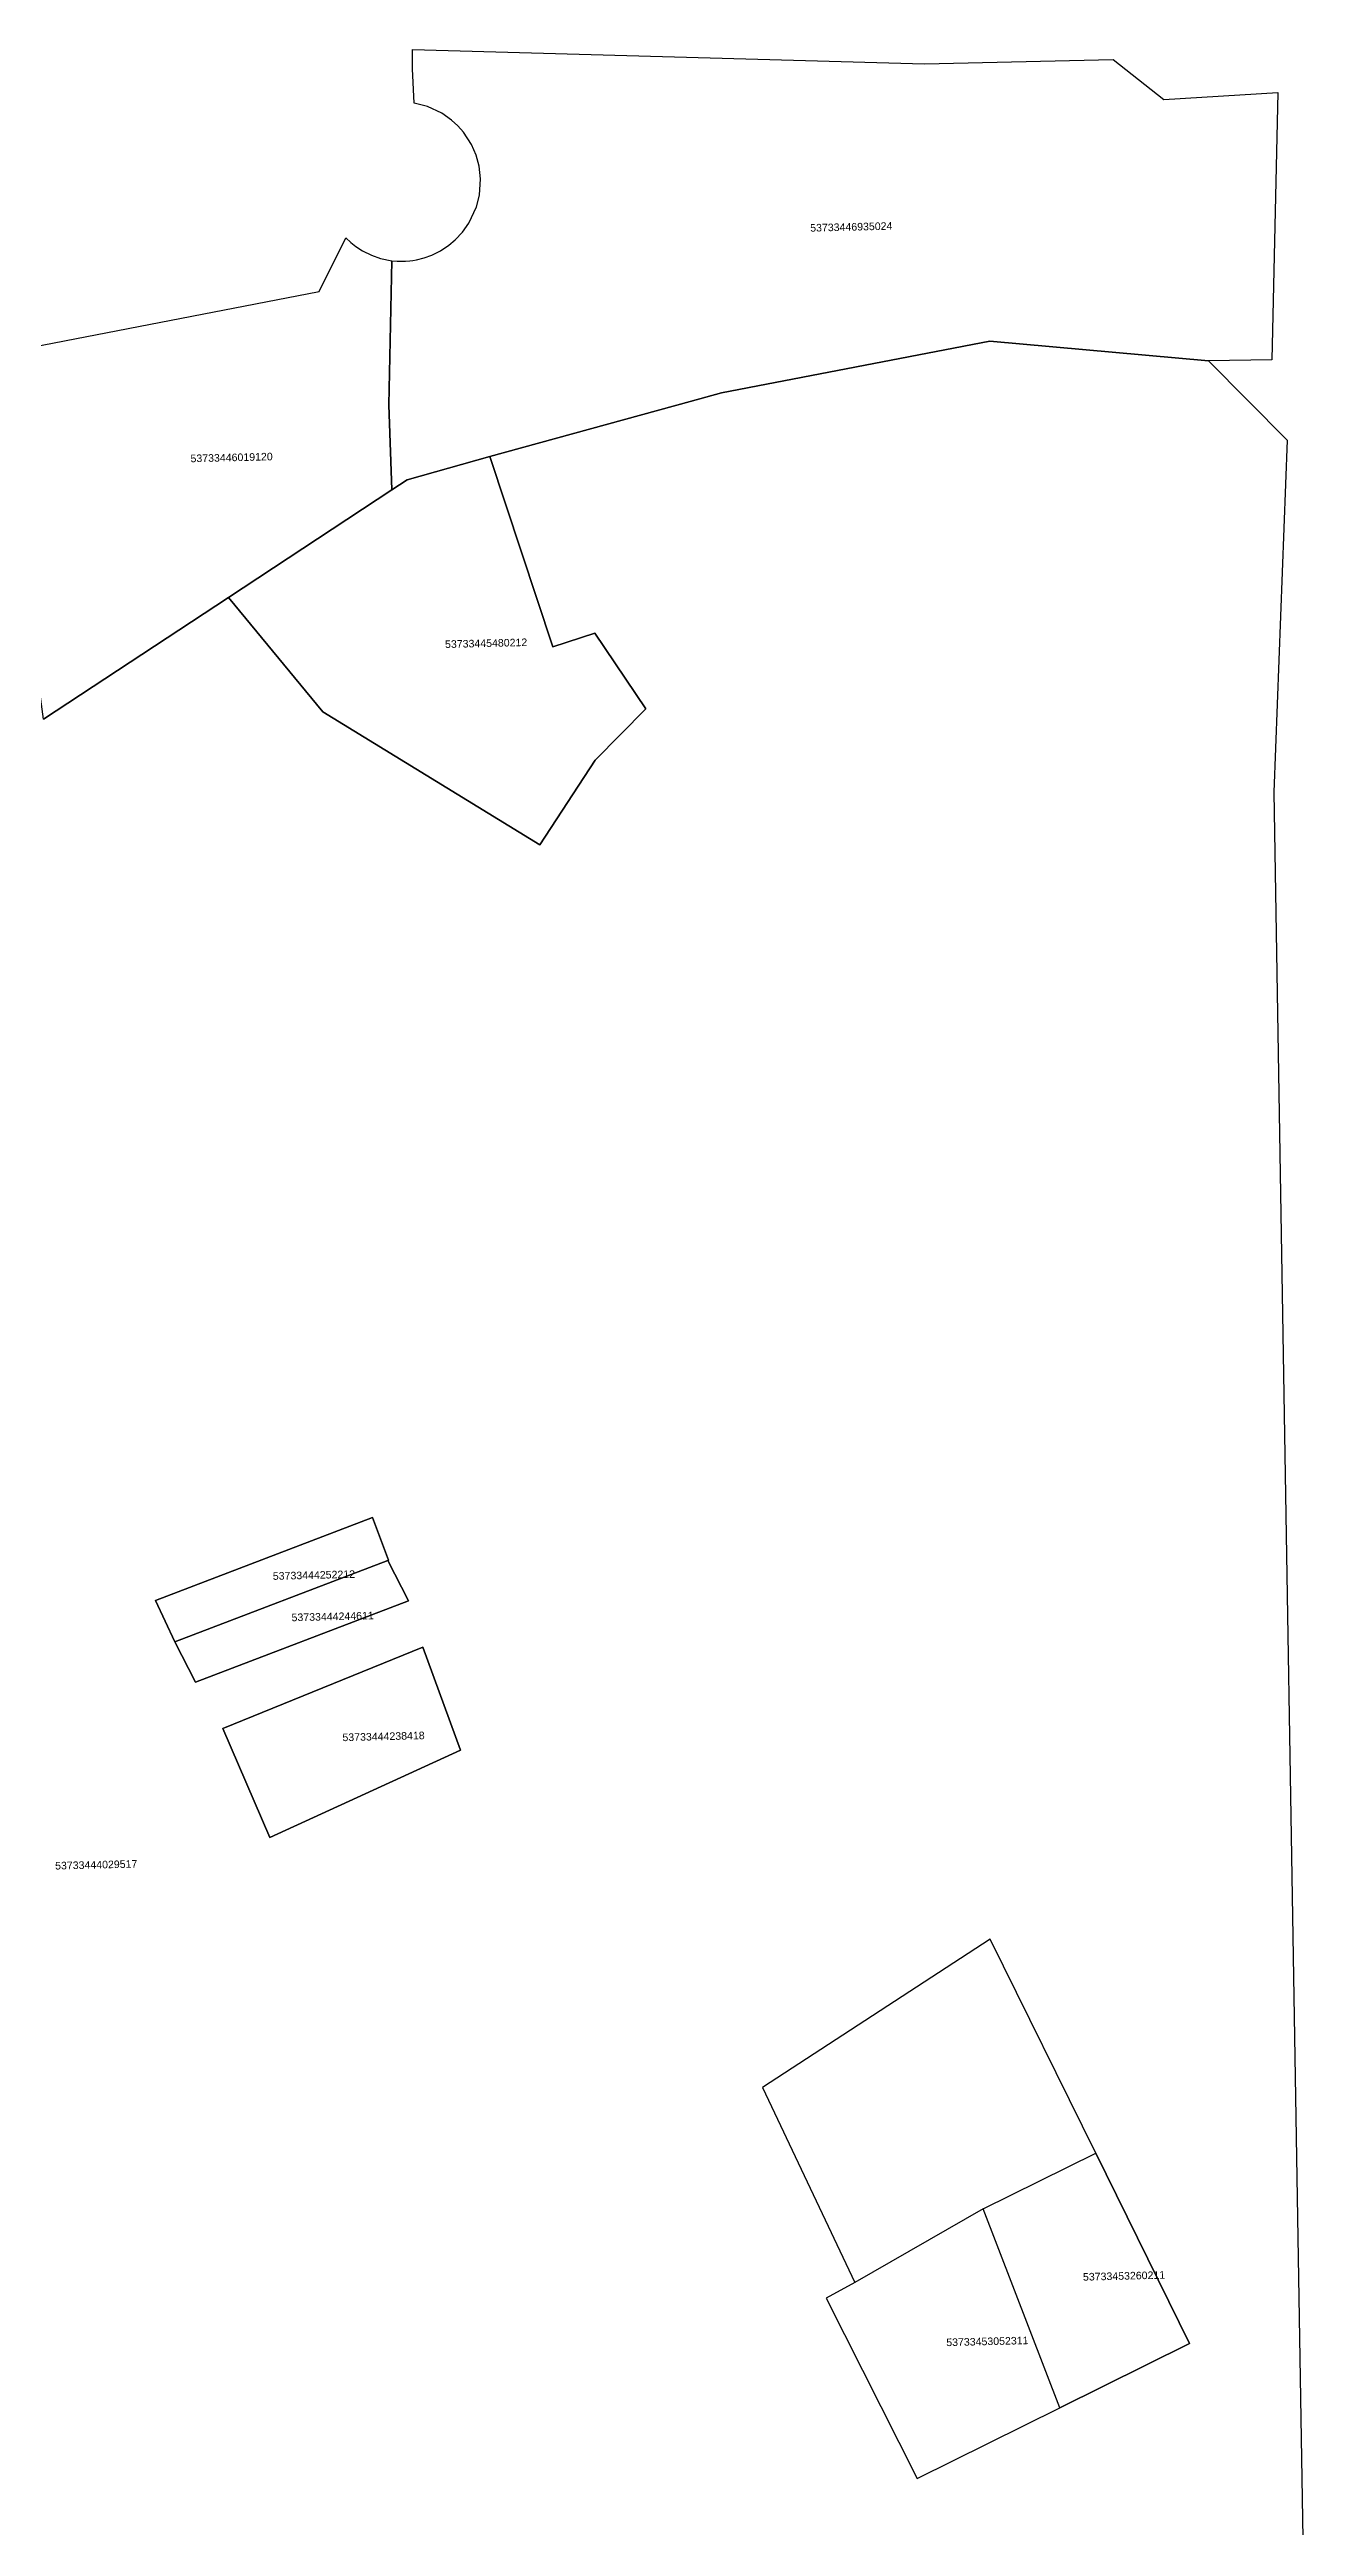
# Model space of a CAD drawing. Header units: millimetres. Extents: x -3245 to 2970, y 1153 to 3965.
# Drawn here: x -131.5 to 1.2, y 3331.5 to 3593.4 of the extents above; entities that cross this region are included whole.
import ezdxf

# ---------------------------------------------------------------- set-up
doc = ezdxf.new("R2010")
doc.units = ezdxf.units.MM
doc.layers.add('NUMEROCATASTRAL', color=7, linetype='Continuous')
doc.layers.add('POLIGONOS', color=7, linetype='Continuous')
doc.styles.get("Standard").update_dxf_attribs({"font": 'arial.ttf'})

msp = doc.modelspace()

# ---------------------------------------------------------------- linework, layer by layer
at = {"layer": 'POLIGONOS', "color": 5}
for p, q in [((-60.3916, 3557.1181), (-32.0306, 3562.6053)), ((-32.0306, 3562.6053), (-8.8838, 3560.5131)), ((-8.8838, 3560.5131), (-0.5445, 3552.1404)), ((-84.9091, 3550.4072), (-63.73, 3556.2033)), ((-63.73, 3556.2033), (-60.3916, 3557.1181)), ((-78.2638, 3530.2847), (-84.9091, 3550.4072)), ((-0.5445, 3552.1404), (-1.9487, 3514.895)), ((-132.1537, 3522.6142), (-112.5815, 3535.4934)), ((-112.5815, 3535.4934), (-102.606, 3523.3797)), ((-73.7957, 3531.6964), (-78.2638, 3530.2847)), ((-68.3961, 3523.7259), (-73.7957, 3531.6964)), ((-73.7641, 3518.2899), (-68.3961, 3523.7259)), ((-102.606, 3523.3797), (-79.6462, 3509.3401)), ((-79.6462, 3509.3401), (-73.7641, 3518.2899)), ((-1.9487, 3514.895), (1.1731, 3325.8587)), ((-97.3198, 3438.1976), (-120.2927, 3429.399)), ((-95.6492, 3433.6806), (-97.3198, 3438.1976)), ((-95.7238, 3433.6521), (-95.6492, 3433.6806)), ((-93.5432, 3429.3749), (-95.7238, 3433.6521)), ((-120.2927, 3429.399), (-118.2381, 3425.0432)), ((-116.0651, 3420.7633), (-93.5432, 3429.3749)), ((-118.2381, 3425.0432), (-116.0651, 3420.7633)), ((-92.0184, 3424.4645), (-113.1858, 3415.8636)), ((-88.0159, 3413.5769), (-92.0184, 3424.4645)), ((-113.1858, 3415.8636), (-108.2008, 3404.3352)), ((-108.2008, 3404.3352), (-88.0159, 3413.5769)), ((-31.9757, 3393.5893), (-56.0797, 3377.883)), ((-20.8144, 3370.9569), (-31.9757, 3393.5893)), ((-56.0797, 3377.883), (-46.3093, 3357.2878)), ((-10.8701, 3350.8227), (-20.8144, 3370.9569)), ((-46.3093, 3357.2878), (-49.3267, 3355.6167)), ((-49.3267, 3355.6167), (-39.6899, 3336.5631)), ((-24.6235, 3344.0161), (-10.8701, 3350.8227)), ((-39.6899, 3336.5631), (-24.6235, 3344.0161))]:
    msp.add_line(p, q, dxfattribs=at)
for points in [[(-95.6037, 3555.8468, 0), (-95.3013, 3571.1032, 0), (-94.7243, 3571.0557, 0), (-94.4592, 3571.0471, 0), (-94.149, 3571.0478, 0), (-93.8269, 3571.0606, 0), (-93.3849, 3571.0982, 0), (-93.07, 3571.1395, 0), (-92.6661, 3571.2103, 0), (-91.88, 3571.4076, 0), (-91.0495, 3571.7074, 0), (-90.1234, 3572.1665, 0), (-89.2649, 3572.7323, 0), (-88.5803, 3573.3052, 0), (-87.8168, 3574.1167, 0), (-87.1327, 3575.0779, 0), (-86.3353, 3576.7882, 0), (-86.018, 3578.0467, 0), (-85.9024, 3579.7798, 0), (-86.0582, 3581.1124, 0), (-86.3752, 3582.2694, 0), (-86.8701, 3583.4019, 0), (-87.7041, 3584.685, 0), (-88.305, 3585.3681, 0), (-88.9711, 3585.9785, 0), (-89.9903, 3586.6971, 0), (-91.5209, 3587.4165, 0), (-92.921, 3587.7784, 0), (-93.0936, 3591.3881, 0), (-93.1168, 3593.4398, 0), (-38.9166, 3591.9181, 0), (-18.9647, 3592.3976, 0), (-13.5887, 3588.1394, 0), (-1.5276, 3588.8958, 0), (-2.1803, 3560.615, 0), (-8.8838, 3560.5131, 0), (-32.0306, 3562.6053, 0), (-60.3916, 3557.1181, 0), (-63.73, 3556.2033, 0), (-84.9091, 3550.4072, 0), (-93.6794, 3547.932, 0), (-95.3054, 3546.8618, 0), (-95.6037, 3555.8468, 0)], [(-136.6656, 3561.3165, 0), (-102.9669, 3567.8523, 0), (-100.168, 3573.5111, 0), (-99.6373, 3573.0234, 0), (-99.1068, 3572.6108, 0), (-98.3764, 3572.1425, 0), (-97.456, 3571.6885, 0), (-96.4863, 3571.349, 0), (-95.3013, 3571.1032, 0), (-95.6037, 3555.8468, 0), (-95.3054, 3546.8618, 0), (-112.5815, 3535.4934, 0), (-132.1537, 3522.6142, 0), (-134.4295, 3539.8502, 0), (-136.757, 3561.0356, 0), (-136.6446, 3561.0544, 0), (-136.6656, 3561.3165, 0)], [(-112.5815, 3535.4934, 0), (-95.3054, 3546.8618, 0), (-93.6794, 3547.932, 0), (-84.9091, 3550.4072, 0), (-78.2638, 3530.2847, 0), (-73.7957, 3531.6964, 0), (-68.3961, 3523.7259, 0), (-73.7641, 3518.2899, 0), (-79.6462, 3509.3401, 0), (-102.606, 3523.3797, 0), (-112.5815, 3535.4934, 0)], [(-120.2927, 3429.399, 0), (-97.3198, 3438.1976, 0), (-95.6492, 3433.6806, 0), (-95.7238, 3433.6521, 0), (-118.2381, 3425.0432, 0), (-120.2927, 3429.399, 0)], [(-118.2381, 3425.0432, 0), (-95.7238, 3433.6521, 0), (-93.5432, 3429.3749, 0), (-116.0651, 3420.7633, 0), (-118.2381, 3425.0432, 0)], [(-88.0159, 3413.5769, 0), (-108.2008, 3404.3352, 0), (-113.1858, 3415.8636, 0), (-92.0184, 3424.4645, 0), (-88.0159, 3413.5769, 0)], [(-32.732, 3365.0568, 0), (-20.8144, 3370.9569, 0), (-10.8701, 3350.8227, 0), (-24.6235, 3344.0161, 0), (-32.732, 3365.0568, 0)], [(-32.732, 3365.0568, 0), (-46.3093, 3357.2878, 0), (-49.3267, 3355.6167, 0), (-39.6899, 3336.5631, 0), (-24.6235, 3344.0161, 0), (-32.732, 3365.0568, 0)]]:
    msp.add_polyline3d(points, close=True, dxfattribs=at)

# ---------------------------------------------------------------- texts
at = {"layer": 'NUMEROCATASTRAL', "color": 5}
for s, p in [('53733446935024', (-51.0141, 3574.1768)), ('53733446019120', (-116.5828, 3549.7876)), ('53733445480212', (-89.6503, 3530.1426)), ('53733444252212', (-107.8724, 3431.5884)), ('53733444244611', (-105.8924, 3427.2083)), ('53733444238418', (-100.506, 3414.5278)), ('53733444029517', (-130.9077, 3400.9499)), ('53733453260211', (-22.1524, 3357.4679)), ('53733453052311', (-36.6157, 3350.5436))]:
    msp.add_text(s, height=0.8, rotation=1.417284, dxfattribs=at).set_placement(p)

doc.saveas('drawing.dxf')
